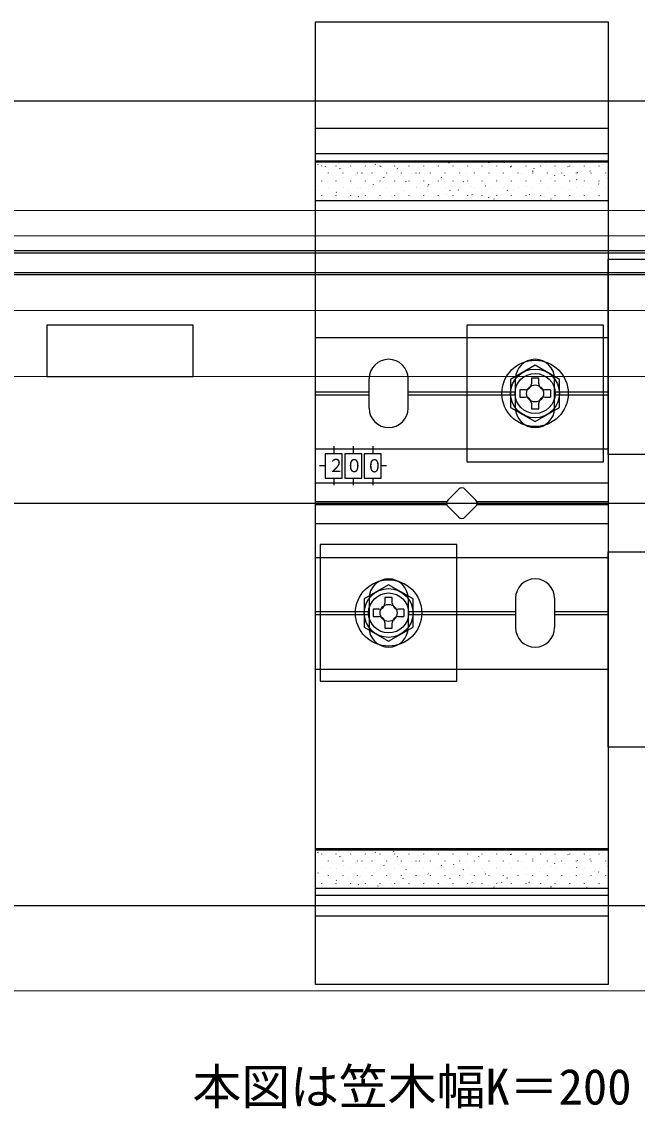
# Model space of a CAD drawing. Units: millimetres, scale not verified. Extents: x -875 to 875, y -1300 to 1294.
# Drawn here: x 359.4 to 485.4, y 164.6 to 387.6 of the extents above; entities that cross this region are included whole.
import ezdxf
from ezdxf.enums import TextEntityAlignment as Align

# ---------------------------------------------------------------- set-up
doc = ezdxf.new("R2010")
doc.units = ezdxf.units.MM
doc.header["$LTSCALE"] = 8
for name, color, linetype in [('0-1_USER1', 3, 'Continuous'), ('0-5_YKK_13', 4, 'Continuous'), ('0-9_YSS_K', 3, 'Continuous')]:
    doc.layers.add(name, color=color, linetype=linetype)
doc.layers.add('0-4_YKK_12', color=2, linetype='Continuous', lineweight=18)
doc.styles.add('ＭＳ ゴシック', font='')
doc.styles.get('ＭＳ ゴシック').set_extended_font_data('MS Gothic')

msp = doc.modelspace()

# ---------------------------------------------------------------- linework, layer by layer
at = {"layer": '0-4_YKK_12'}
for p, q in [((614.5, 348.85), (-155.5, 348.85)), ((614.5, 343.65), (-155.5, 343.65)), ((614.5, 328.35), (-155.5, 328.35)), ((614.5, 314.85), (-155.5, 314.85)), ((634.5, 188.85), (-175.5, 188.85))]:
    msp.add_line(p, q, dxfattribs=at)
at = {"layer": '0-5_YKK_13'}
for p, q in [((419.5, 365.75), (479.5, 365.75)), ((419.5, 360.553), (479.5, 360.553)), ((419.5, 359.026), (479.5, 359.026)), ((419.5, 350.865), (419.5, 359.026)), ((419.5, 358.839), (479.5, 358.839)), ((420.075, 358.233), (420.02, 358.316)), ((420.799, 357.941), (420.799, 357.991)), ((421.583, 357.832), (421.579, 357.841)), ((423.789, 357.941), (423.789, 357.991)), ((424.212, 358.431), (424.208, 358.44)), ((424.579, 357.348), (424.523, 357.432)), ((426.779, 357.941), (426.779, 357.991)), ((429.769, 357.941), (429.769, 357.991)), ((430.307, 357.262), (430.304, 357.272)), ((431.805, 358.269), (431.75, 358.352)), ((432.759, 357.941), (432.759, 357.991)), ((432.919, 357.908), (432.916, 357.918)), ((435.548, 358.507), (435.545, 358.517)), ((435.749, 357.941), (435.749, 357.991)), ((436.308, 357.384), (436.253, 357.468)), ((438.739, 357.941), (438.739, 357.991)), ((441.644, 357.339), (441.641, 357.348)), ((441.729, 357.941), (441.729, 357.991)), ((444.256, 357.985), (444.253, 357.994)), ((444.719, 357.941), (444.719, 357.991)), ((446.885, 358.584), (446.882, 358.593)), ((447.709, 357.941), (447.709, 357.991)), ((450.699, 357.941), (450.699, 357.991)), ((452.981, 357.416), (452.977, 357.425)), ((453.689, 357.941), (453.689, 357.991)), ((455.06, 358.649), (455.005, 358.733)), ((455.593, 358.062), (455.589, 358.071)), ((456.679, 357.941), (456.679, 357.991)), ((458.222, 358.66), (458.218, 358.67)), ((459.563, 357.765), (459.508, 357.848)), ((459.669, 357.941), (459.669, 357.991)), ((462.659, 357.941), (462.659, 357.991)), ((464.066, 356.88), (464.011, 356.964)), ((464.317, 357.492), (464.314, 357.502)), ((465.649, 357.941), (465.649, 357.991)), ((466.79, 358.685), (466.734, 358.768)), ((466.929, 358.138), (466.926, 358.148)), ((468.639, 357.941), (468.639, 357.991)), ((469.558, 358.737), (469.555, 358.747)), ((471.293, 357.801), (471.238, 357.884)), ((471.629, 357.941), (471.629, 357.991)), ((474.619, 357.941), (474.619, 357.991)), ((475.654, 357.569), (475.651, 357.578)), ((475.796, 356.916), (475.741, 357)), ((477.609, 357.941), (477.609, 357.991)), ((478.266, 358.215), (478.263, 358.224)), ((420.799, 354.901), (420.799, 354.951)), ((422.174, 356.516), (422.174, 356.566)), ((422.571, 355.041), (422.567, 355.051)), ((423.789, 354.901), (423.789, 354.951)), ((425.164, 356.516), (425.164, 356.566)), ((425.183, 355.687), (425.18, 355.697)), ((426.779, 354.901), (426.779, 354.951)), ((427.812, 356.286), (427.809, 356.296)), ((428.154, 356.516), (428.154, 356.566)), ((429.082, 356.464), (429.027, 356.547)), ((429.769, 354.901), (429.769, 354.951)), ((431.144, 356.516), (431.144, 356.566)), ((432.759, 354.901), (432.759, 354.951)), ((433.585, 355.579), (433.53, 355.663)), ((433.907, 355.118), (433.904, 355.127)), ((434.134, 356.516), (434.134, 356.566)), ((435.749, 354.901), (435.749, 354.951)), ((436.52, 355.764), (436.516, 355.774)), ((437.124, 356.516), (437.124, 356.566)), ((438.088, 354.695), (438.033, 354.778)), ((438.739, 354.901), (438.739, 354.951)), ((439.149, 356.363), (439.145, 356.372)), ((440.114, 356.516), (440.114, 356.566)), ((440.811, 356.5), (440.756, 356.583)), ((441.729, 354.901), (441.729, 354.951)), ((443.104, 356.516), (443.104, 356.566)), ((444.719, 354.901), (444.719, 354.951)), ((445.244, 355.195), (445.241, 355.204)), ((445.315, 355.615), (445.259, 355.699)), ((446.094, 356.516), (446.094, 356.566)), ((447.709, 354.901), (447.709, 354.951)), ((447.856, 355.841), (447.853, 355.85)), ((449.084, 356.516), (449.084, 356.566)), ((449.818, 354.731), (449.763, 354.814)), ((450.485, 356.44), (450.482, 356.449)), ((450.699, 354.901), (450.699, 354.951)), ((452.074, 356.516), (452.074, 356.566)), ((453.689, 354.901), (453.689, 354.951)), ((455.064, 356.516), (455.064, 356.566)), ((456.581, 355.271), (456.577, 355.281)), ((456.679, 354.901), (456.679, 354.951)), ((458.054, 356.516), (458.054, 356.566)), ((459.193, 355.917), (459.19, 355.927)), ((459.669, 354.901), (459.669, 354.951)), ((461.044, 356.516), (461.044, 356.566)), ((461.822, 356.516), (461.819, 356.526)), ((462.659, 354.901), (462.659, 354.951)), ((464.034, 356.516), (464.034, 356.566)), ((465.649, 354.901), (465.649, 354.951)), ((467.024, 356.516), (467.024, 356.566)), ((467.917, 355.348), (467.914, 355.357)), ((468.57, 355.996), (468.514, 356.079)), ((468.639, 354.901), (468.639, 354.951)), ((470.014, 356.516), (470.014, 356.566)), ((470.53, 355.994), (470.526, 356.003)), ((471.629, 354.901), (471.629, 354.951)), ((473.004, 356.516), (473.004, 356.566)), ((473.073, 355.111), (473.018, 355.195)), ((473.159, 356.593), (473.155, 356.602)), ((474.619, 354.901), (474.619, 354.951)), ((475.994, 356.516), (475.994, 356.566)), ((477.609, 354.901), (477.609, 354.951)), ((478.984, 356.516), (478.984, 356.566)), ((479.254, 355.425), (479.251, 355.434)), ((420.075, 354.065), (420.072, 354.075)), ((422.174, 353.476), (422.174, 353.526)), ((423.84, 352.546), (423.784, 352.629)), ((425.164, 353.476), (425.164, 353.526)), ((426.171, 352.897), (426.168, 352.907)), ((428.154, 353.476), (428.154, 353.526)), ((428.783, 353.543), (428.78, 353.553)), ((431.144, 353.476), (431.144, 353.526)), ((431.412, 354.142), (431.409, 354.152)), ((434.134, 353.476), (434.134, 353.526)), ((437.124, 353.476), (437.124, 353.526)), ((437.508, 352.974), (437.504, 352.983)), ((440.114, 353.476), (440.114, 353.526)), ((440.12, 353.62), (440.117, 353.629)), ((442.591, 353.81), (442.536, 353.894)), ((442.749, 354.219), (442.745, 354.228)), ((443.104, 353.476), (443.104, 353.526)), ((446.094, 353.476), (446.094, 353.526)), ((447.095, 352.926), (447.039, 353.009)), ((448.844, 353.051), (448.841, 353.06)), ((449.084, 353.476), (449.084, 353.526)), ((451.457, 353.697), (451.453, 353.706)), ((452.074, 353.476), (452.074, 353.526)), ((454.085, 354.295), (454.082, 354.305)), ((454.321, 353.846), (454.266, 353.93)), ((455.064, 353.476), (455.064, 353.526)), ((458.054, 353.476), (458.054, 353.526)), ((458.824, 352.962), (458.769, 353.045)), ((460.181, 353.127), (460.178, 353.137)), ((461.044, 353.476), (461.044, 353.526)), ((462.793, 353.773), (462.79, 353.783)), ((464.034, 353.476), (464.034, 353.526)), ((465.422, 354.372), (465.419, 354.382)), ((467.024, 353.476), (467.024, 353.526)), ((470.014, 353.476), (470.014, 353.526)), ((471.518, 353.204), (471.514, 353.213)), ((473.004, 353.476), (473.004, 353.526)), ((474.13, 353.85), (474.127, 353.859)), ((475.994, 353.476), (475.994, 353.526)), ((476.759, 354.449), (476.755, 354.458)), ((477.576, 354.227), (477.521, 354.31)), ((478.984, 353.476), (478.984, 353.526)), ((420.799, 351.861), (420.799, 351.911)), ((421.047, 351.322), (421.043, 351.332)), ((423.676, 351.921), (423.672, 351.931)), ((423.789, 351.861), (423.789, 351.911)), ((426.779, 351.861), (426.779, 351.911)), ((428.343, 351.661), (428.288, 351.745)), ((429.769, 351.861), (429.769, 351.911)), ((432.383, 351.399), (432.38, 351.408)), ((432.759, 351.861), (432.759, 351.911)), ((435.012, 351.998), (435.009, 352.007)), ((435.749, 351.861), (435.749, 351.911)), ((438.739, 351.861), (438.739, 351.911)), ((441.729, 351.861), (441.729, 351.911)), ((443.72, 351.476), (443.717, 351.485)), ((444.719, 351.861), (444.719, 351.911)), ((446.349, 352.075), (446.346, 352.084)), ((447.709, 351.861), (447.709, 351.911)), ((450.699, 351.861), (450.699, 351.911)), ((451.598, 352.042), (451.543, 352.125)), ((452.445, 350.906), (452.441, 350.916)), ((453.689, 351.861), (453.689, 351.911)), ((455.057, 351.552), (455.053, 351.562)), ((456.101, 351.157), (456.046, 351.241)), ((456.679, 351.861), (456.679, 351.911)), ((457.686, 352.151), (457.682, 352.161)), ((459.669, 351.861), (459.669, 351.911)), ((462.659, 351.861), (462.659, 351.911)), ((463.327, 352.078), (463.272, 352.161)), ((463.781, 350.983), (463.778, 350.992)), ((465.649, 351.861), (465.649, 351.911)), ((466.393, 351.629), (466.39, 351.638)), ((467.831, 351.193), (467.775, 351.277)), ((468.639, 351.861), (468.639, 351.911)), ((469.022, 352.228), (469.019, 352.237)), ((471.629, 351.861), (471.629, 351.911)), ((474.619, 351.861), (474.619, 351.911)), ((475.118, 351.06), (475.115, 351.069)), ((477.609, 351.861), (477.609, 351.911)), ((477.73, 351.706), (477.727, 351.715)), ((234.5, 340.15), (609.5, 340.15)), ((234.5, 336.15), (609.5, 336.15)), ((419.5, 322.85), (479.5, 322.85)), ((465.25, 314.5), (463.75, 314.5)), ((463.75, 314.5), (463.75, 313.35)), ((465.25, 313.35), (465.25, 314.5)), ((430.5, 308.35), (430.5, 314.35)), ((438.5, 308.35), (438.5, 314.35)), ((460.5, 308.35), (460.5, 314.35)), ((468.5, 308.35), (468.5, 314.35)), ((419.5, 311.65), (430.5, 311.65)), ((419.5, 311.05), (430.5, 311.05)), ((438.5, 311.65), (460.5, 311.65)), ((438.5, 311.05), (460.5, 311.05)), ((462.5, 312.1), (461.35, 312.1)), ((467.65, 312.1), (466.5, 312.1)), ((466.5, 310.6), (467.65, 310.6)), ((467.65, 312.1), (467.65, 310.6)), ((468.5, 311.65), (479.5, 311.65)), ((468.5, 311.05), (479.5, 311.05)), ((463.75, 309.35), (463.75, 308.2)), ((463.75, 308.2), (465.25, 308.2)), ((465.25, 308.2), (465.25, 309.35)), ((419.5, 300), (479.5, 300)), ((423.25, 300.559), (423.25, 299)), ((427.25, 300.559), (427.25, 299)), ((431.25, 300.559), (431.25, 299)), ((421.5, 296.5), (420.329, 296.5)), ((434.035, 296.5), (433, 296.5)), ((419.5, 293), (479.5, 293)), ((423.25, 294), (423.25, 292.525)), ((427.25, 294), (427.25, 292.525)), ((431.25, 294), (431.25, 292.525)), ((446.672, 289.557), (448.793, 291.678)), ((450.207, 291.678), (452.328, 289.557)), ((446.425, 289.15), (419.5, 289.15)), ((419.5, 288.55), (446.425, 288.55)), ((448.793, 286.021), (446.672, 288.143)), ((452.328, 288.143), (450.207, 286.021)), ((479.5, 289.15), (452.575, 289.15)), ((452.575, 288.55), (479.5, 288.55)), ((419.5, 284.7), (479.5, 284.7)), ((419.5, 277.7), (479.5, 277.7)), ((430.5, 269.35), (430.5, 263.35)), ((435.25, 269.5), (433.75, 269.5)), ((433.75, 269.5), (433.75, 268.35)), ((435.25, 268.35), (435.25, 269.5)), ((438.5, 269.35), (438.5, 263.35)), ((460.5, 269.35), (460.5, 263.35)), ((468.5, 269.35), (468.5, 263.35)), ((419.5, 266.65), (430.5, 266.65)), ((419.5, 266.05), (430.5, 266.05)), ((432.5, 267.1), (431.35, 267.1)), ((437.65, 267.1), (436.5, 267.1)), ((436.5, 265.6), (437.65, 265.6)), ((437.65, 267.1), (437.65, 265.6)), ((438.5, 266.65), (460.5, 266.65)), ((438.5, 266.05), (460.5, 266.05)), ((468.5, 266.65), (479.5, 266.65)), ((468.5, 266.05), (479.5, 266.05)), ((433.75, 264.35), (433.75, 263.2)), ((433.75, 263.2), (435.25, 263.2)), ((435.25, 263.2), (435.25, 264.35)), ((419.5, 254.85), (479.5, 254.85)), ((419.5, 209.831), (419.5, 218.052)), ((419.5, 218.052), (479.5, 218.052)), ((419.5, 217.804), (479.5, 217.804)), ((420.075, 217.199), (420.02, 217.282)), ((420.799, 216.907), (420.799, 216.957)), ((421.583, 216.798), (421.579, 216.807)), ((423.789, 216.907), (423.789, 216.957)), ((424.212, 217.397), (424.208, 217.406)), ((424.579, 216.315), (424.523, 216.398)), ((426.779, 216.907), (426.779, 216.957)), ((429.769, 216.907), (429.769, 216.957)), ((431.805, 217.235), (431.75, 217.318)), ((432.759, 216.907), (432.759, 216.957)), ((432.919, 216.875), (432.916, 216.884)), ((435.548, 217.474), (435.545, 217.483)), ((435.749, 216.907), (435.749, 216.957)), ((436.308, 216.351), (436.253, 216.434)), ((438.739, 216.907), (438.739, 216.957)), ((441.644, 216.305), (441.641, 216.315)), ((441.729, 216.907), (441.729, 216.957)), ((444.256, 216.951), (444.253, 216.961)), ((444.719, 216.907), (444.719, 216.957)), ((446.885, 217.55), (446.882, 217.56)), ((447.709, 216.907), (447.709, 216.957)), ((450.699, 216.907), (450.699, 216.957)), ((452.981, 216.382), (452.977, 216.391)), ((453.689, 216.907), (453.689, 216.957)), ((455.06, 217.616), (455.005, 217.699)), ((455.593, 217.028), (455.589, 217.037)), ((456.679, 216.907), (456.679, 216.957)), ((458.222, 217.627), (458.218, 217.636)), ((459.563, 216.731), (459.508, 216.814)), ((459.669, 216.907), (459.669, 216.957)), ((462.659, 216.907), (462.659, 216.957)), ((464.317, 216.459), (464.314, 216.468)), ((465.649, 216.907), (465.649, 216.957)), ((466.79, 217.652), (466.734, 217.735)), ((466.929, 217.105), (466.926, 217.114)), ((468.639, 216.907), (468.639, 216.957)), ((469.558, 217.704), (469.555, 217.713)), ((471.293, 216.767), (471.238, 216.85)), ((471.629, 216.907), (471.629, 216.957)), ((474.619, 216.907), (474.619, 216.957)), ((475.654, 216.535), (475.651, 216.545)), ((477.609, 216.907), (477.609, 216.957)), ((478.266, 217.181), (478.263, 217.191)), ((422.174, 215.482), (422.174, 215.532)), ((425.164, 215.482), (425.164, 215.532)), ((425.183, 214.654), (425.18, 214.663)), ((427.812, 215.253), (427.809, 215.262)), ((428.154, 215.482), (428.154, 215.532)), ((429.082, 215.43), (429.027, 215.514)), ((430.307, 216.229), (430.304, 216.238)), ((431.144, 215.482), (431.144, 215.532)), ((433.585, 214.546), (433.53, 214.629)), ((433.907, 214.084), (433.904, 214.094)), ((434.134, 215.482), (434.134, 215.532)), ((436.52, 214.731), (436.516, 214.74)), ((437.124, 215.482), (437.124, 215.532)), ((439.149, 215.329), (439.145, 215.339)), ((440.114, 215.482), (440.114, 215.532)), ((440.811, 215.466), (440.756, 215.55)), ((443.104, 215.482), (443.104, 215.532)), ((445.244, 214.161), (445.241, 214.171)), ((445.315, 214.582), (445.259, 214.665)), ((446.094, 215.482), (446.094, 215.532)), ((447.856, 214.807), (447.853, 214.817)), ((449.084, 215.482), (449.084, 215.532)), ((450.485, 215.406), (450.482, 215.415)), ((452.074, 215.482), (452.074, 215.532)), ((455.064, 215.482), (455.064, 215.532)), ((456.581, 214.238), (456.577, 214.247)), ((458.054, 215.482), (458.054, 215.532)), ((459.193, 214.884), (459.19, 214.893)), ((461.044, 215.482), (461.044, 215.532)), ((461.822, 215.483), (461.819, 215.492)), ((464.066, 215.847), (464.011, 215.93)), ((464.034, 215.482), (464.034, 215.532)), ((467.024, 215.482), (467.024, 215.532)), ((467.917, 214.314), (467.914, 214.324)), ((468.57, 214.962), (468.514, 215.046)), ((470.014, 215.482), (470.014, 215.532)), ((470.53, 214.96), (470.526, 214.97)), ((473.004, 215.482), (473.004, 215.532)), ((473.073, 214.078), (473.018, 214.161)), ((473.159, 215.559), (473.155, 215.569)), ((475.796, 215.883), (475.741, 215.966)), ((475.994, 215.482), (475.994, 215.532)), ((478.984, 215.482), (478.984, 215.532)), ((479.254, 214.391), (479.251, 214.401)), ((420.075, 213.032), (420.072, 213.041)), ((420.799, 213.867), (420.799, 213.917)), ((422.174, 212.442), (422.174, 212.492)), ((422.571, 214.008), (422.567, 214.017)), ((423.789, 213.867), (423.789, 213.917)), ((425.164, 212.442), (425.164, 212.492)), ((426.171, 211.864), (426.168, 211.873)), ((426.779, 213.867), (426.779, 213.917)), ((428.154, 212.442), (428.154, 212.492)), ((428.783, 212.51), (428.78, 212.519)), ((429.769, 213.867), (429.769, 213.917)), ((431.144, 212.442), (431.144, 212.492)), ((431.412, 213.109), (431.409, 213.118)), ((432.759, 213.867), (432.759, 213.917)), ((434.134, 212.442), (434.134, 212.492)), ((435.749, 213.867), (435.749, 213.917)), ((437.124, 212.442), (437.124, 212.492)), ((437.508, 211.94), (437.504, 211.95)), ((438.088, 213.661), (438.033, 213.745)), ((438.739, 213.867), (438.739, 213.917)), ((440.114, 212.442), (440.114, 212.492)), ((440.12, 212.586), (440.117, 212.596)), ((441.729, 213.867), (441.729, 213.917)), ((442.591, 212.777), (442.536, 212.86)), ((442.749, 213.185), (442.745, 213.195)), ((443.104, 212.442), (443.104, 212.492)), ((444.719, 213.867), (444.719, 213.917)), ((446.094, 212.442), (446.094, 212.492)), ((447.095, 211.892), (447.039, 211.976)), ((447.709, 213.867), (447.709, 213.917)), ((448.844, 212.017), (448.841, 212.026)), ((449.084, 212.442), (449.084, 212.492)), ((449.818, 213.697), (449.763, 213.781)), ((450.699, 213.867), (450.699, 213.917)), ((451.457, 212.663), (451.453, 212.672)), ((452.074, 212.442), (452.074, 212.492)), ((453.689, 213.867), (453.689, 213.917)), ((454.085, 213.262), (454.082, 213.271)), ((454.321, 212.813), (454.266, 212.896)), ((455.064, 212.442), (455.064, 212.492)), ((456.679, 213.867), (456.679, 213.917)), ((458.054, 212.442), (458.054, 212.492)), ((458.824, 211.928), (458.769, 212.012)), ((459.669, 213.867), (459.669, 213.917)), ((460.181, 212.094), (460.178, 212.103)), ((461.044, 212.442), (461.044, 212.492)), ((462.659, 213.867), (462.659, 213.917)), ((462.793, 212.74), (462.79, 212.749)), ((464.034, 212.442), (464.034, 212.492)), ((465.422, 213.339), (465.419, 213.348)), ((465.649, 213.867), (465.649, 213.917)), ((467.024, 212.442), (467.024, 212.492)), ((468.639, 213.867), (468.639, 213.917)), ((470.014, 212.442), (470.014, 212.492)), ((471.518, 212.17), (471.514, 212.18)), ((471.629, 213.867), (471.629, 213.917)), ((473.004, 212.442), (473.004, 212.492)), ((474.13, 212.816), (474.127, 212.826)), ((474.619, 213.867), (474.619, 213.917)), ((475.994, 212.442), (475.994, 212.492)), ((476.759, 213.415), (476.755, 213.425)), ((477.576, 213.193), (477.521, 213.277)), ((477.609, 213.867), (477.609, 213.917)), ((478.984, 212.442), (478.984, 212.492)), ((420.799, 210.827), (420.799, 210.877)), ((421.047, 210.289), (421.043, 210.298)), ((423.676, 210.888), (423.672, 210.897)), ((423.84, 211.512), (423.784, 211.595)), ((423.789, 210.827), (423.789, 210.877)), ((426.779, 210.827), (426.779, 210.877)), ((428.343, 210.628), (428.288, 210.711)), ((429.769, 210.827), (429.769, 210.877)), ((432.383, 210.365), (432.38, 210.375)), ((432.759, 210.827), (432.759, 210.877)), ((435.012, 210.964), (435.009, 210.974)), ((435.749, 210.827), (435.749, 210.877)), ((438.739, 210.827), (438.739, 210.877)), ((441.729, 210.827), (441.729, 210.877)), ((443.72, 210.442), (443.717, 210.452)), ((444.719, 210.827), (444.719, 210.877)), ((446.349, 211.041), (446.346, 211.05)), ((447.709, 210.827), (447.709, 210.877)), ((450.699, 210.827), (450.699, 210.877)), ((451.598, 211.008), (451.543, 211.091)), ((452.445, 209.873), (452.441, 209.882)), ((453.689, 210.827), (453.689, 210.877)), ((455.057, 210.519), (455.053, 210.528)), ((456.101, 210.124), (456.046, 210.207)), ((456.679, 210.827), (456.679, 210.877)), ((457.686, 211.118), (457.682, 211.127)), ((459.669, 210.827), (459.669, 210.877)), ((462.659, 210.827), (462.659, 210.877)), ((463.327, 211.044), (463.272, 211.127)), ((463.781, 209.949), (463.778, 209.959)), ((465.649, 210.827), (465.649, 210.877)), ((466.393, 210.595), (466.39, 210.605)), ((467.831, 210.16), (467.775, 210.243)), ((468.639, 210.827), (468.639, 210.877)), ((469.022, 211.194), (469.019, 211.204)), ((471.629, 210.827), (471.629, 210.877)), ((474.619, 210.827), (474.619, 210.877)), ((475.118, 210.026), (475.115, 210.035)), ((477.609, 210.827), (477.609, 210.877)), ((477.73, 210.672), (477.727, 210.681)), ((419.5, 208.526), (479.5, 208.526)), ((419.5, 204.25), (479.5, 204.25))]:
    msp.add_line(p, q, dxfattribs=at)
for points in [[(479.5, 387.55), (479.5, 190.15), (419.5, 190.15), (419.5, 387.55)], [(234.5, 336.15), (234.5, 340.15), (235, 340.65), (609, 340.65), (609.5, 340.15), (609.5, 336.15), (609, 335.65), (235, 335.65)], [(519.5, 338.85), (519.5, 298.85), (479.5, 298.85), (479.5, 338.85)], [(364.5, 325.35), (364.5, 314.85), (394.5, 314.85), (394.5, 325.35)], [(450.5, 325.35), (450.5, 297.35), (478.5, 297.35), (478.5, 325.35)], [(469.5, 314.236), (464.5, 317.123), (459.5, 314.236), (459.5, 308.463), (464.5, 305.576), (469.5, 308.463)], [(421.5, 294), (425, 294), (425, 299), (421.5, 299)], [(425.5, 294), (429, 294), (429, 299), (425.5, 299)], [(429.5, 294), (433, 294), (433, 299), (429.5, 299)], [(420.5, 280.35), (420.5, 252.35), (448.5, 252.35), (448.5, 280.35)], [(519.5, 278.85), (519.5, 238.85), (479.5, 238.85), (479.5, 278.85)], [(439.5, 269.236), (434.5, 272.123), (429.5, 269.236), (429.5, 263.463), (434.5, 260.576), (439.5, 263.463)]]:
    msp.add_lwpolyline(points, close=True, dxfattribs=at)
for points in [[(479.5, 359.026), (479.5, 350.865), (419.5, 350.865)], [(461.35, 312.1), (461.35, 310.6), (462.5, 310.6)], [(431.35, 267.1), (431.35, 265.6), (432.5, 265.6)], [(479.5, 218.052), (479.5, 209.831), (419.5, 209.831)]]:
    msp.add_lwpolyline(points, dxfattribs=at)
for centre, radius in [((464.5, 311.35), 6.8), ((464.5, 311.35), 5), ((464.5, 311.35), 4.1), ((464.5, 311.35), 1.75), ((434.5, 266.35), 6.8), ((434.5, 266.35), 5), ((434.5, 266.35), 4.1), ((434.5, 266.35), 1.75)]:
    msp.add_circle(centre, radius, dxfattribs=at)
for centre, radius, start, end in [((434.5, 314.35), 4, 0, 180), ((464.5, 314.35), 4, 0, 180), ((462.5, 313.35), 1.25, 270, 0), ((466.5, 313.35), 1.25, 180, 270), ((462.5, 309.35), 1.25, 0, 90), ((466.5, 309.35), 1.25, 90, 180), ((434.5, 308.35), 4, 180, 0), ((464.5, 308.35), 4, 180, 0), ((449.5, 290.971), 1, 45, 135), ((447.379, 288.85), 1, 135, 225), ((451.621, 288.85), 1, 315, 45), ((449.5, 286.728), 1, 225, 315), ((434.5, 269.35), 4, 0, 180), ((464.5, 269.35), 4, 0, 180), ((432.5, 268.35), 1.25, 270, 0), ((436.5, 268.35), 1.25, 180, 270), ((432.5, 264.35), 1.25, 0, 90), ((436.5, 264.35), 1.25, 90, 180), ((434.5, 263.35), 4, 180, 0), ((464.5, 263.35), 4, 180, 0)]:
    msp.add_arc(centre, radius, start, end, dxfattribs=at)
at = {"layer": '0-9_YSS_K'}
for p, q in [((-185.5, 371.35), (649.5, 371.35)), ((-355.5, 288.85), (764.5, 288.85)), ((-185.5, 206.35), (649.5, 206.35))]:
    msp.add_line(p, q, dxfattribs=at)

# ---------------------------------------------------------------- texts
at = {"layer": '0-1_USER1', "style": 'ＭＳ ゴシック'}
msp.add_text('本図は笠木幅K＝200（躯体厚＝165）、見付60㎜を示す。', height=7.331, dxfattribs=at).set_placement((394.318, 163.364), align=Align.BOTTOM_LEFT)
at = {"layer": '0-5_YKK_13', "style": 'ＭＳ ゴシック', "width": 0.9}
for s, p in [('２', (422.094, 294.418)), ('０', (425.783, 294.378)), ('０', (429.92, 294.359))]:
    msp.add_text(s, height=2.711, dxfattribs=at).set_placement(p, align=Align.BOTTOM_LEFT)

doc.saveas('drawing.dxf')
